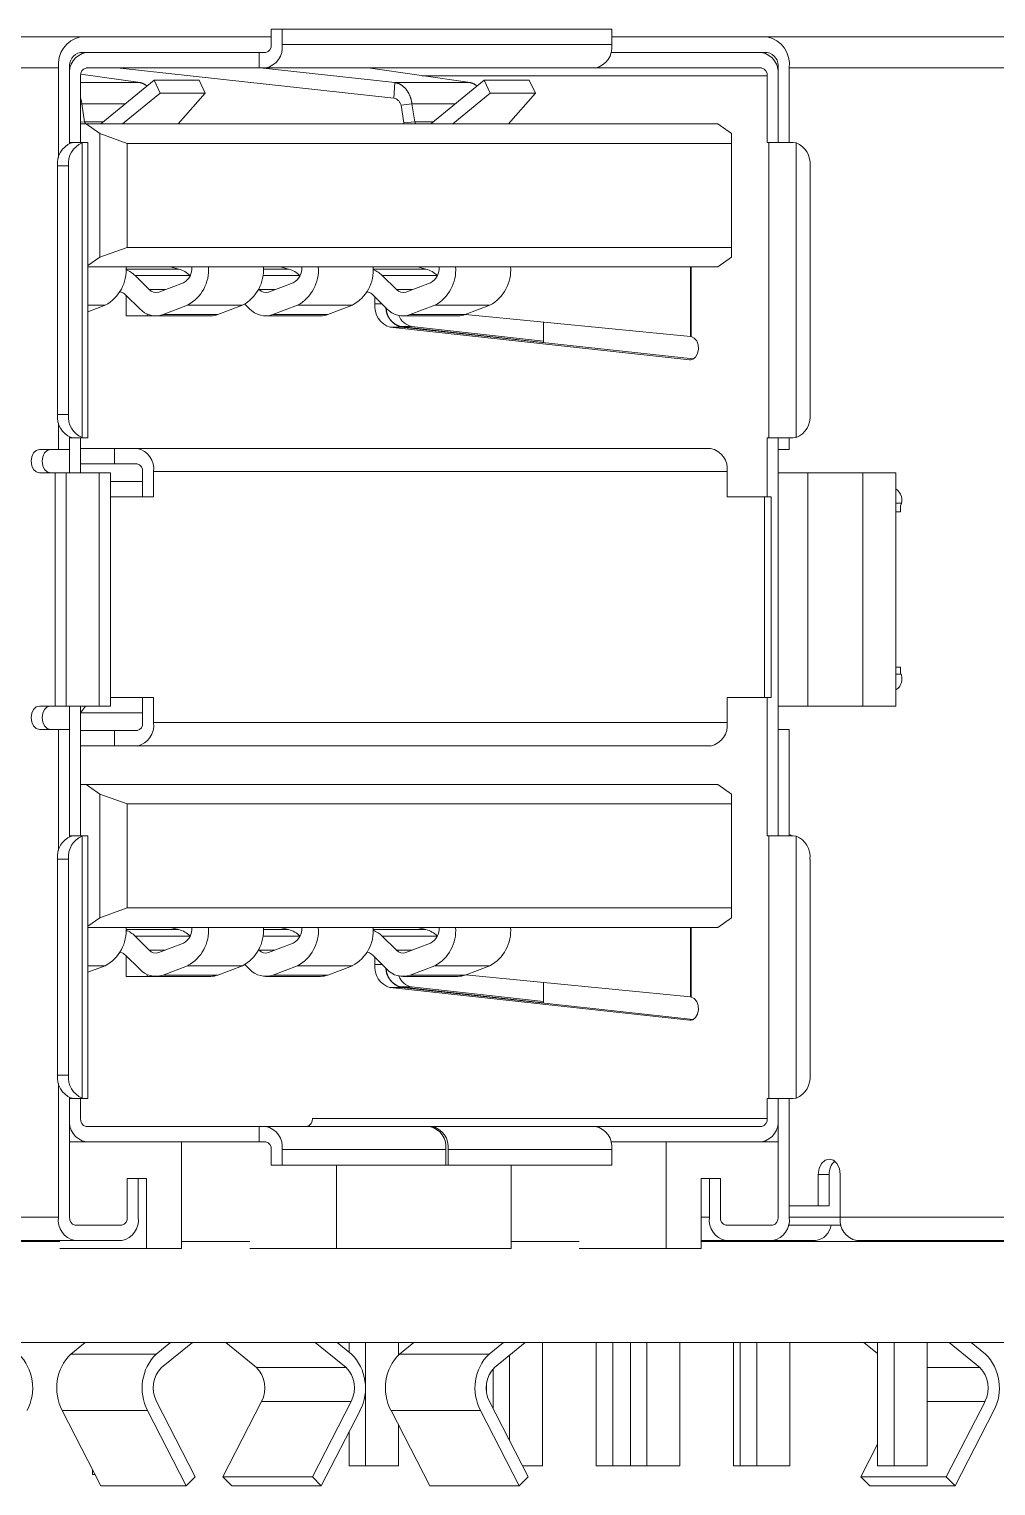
# Model space of a CAD drawing. Header units: millimetres. Extents: x -331 to 5585, y -2655 to 1513.
# Drawn here: x 2742.81 to 2755.26, y 1099.88 to 1118.63 of the extents above; entities that cross this region are included whole.
import ezdxf

# ---------------------------------------------------------------- set-up
doc = ezdxf.new("R2010")
doc.units = ezdxf.units.MM

msp = doc.modelspace()

# ---------------------------------------------------------------- linework, layer by layer
at = {"color": 7, "linetype": 'Continuous', "lineweight": 15}
for p, q in [((2745.927, 1118.63), (2745.927, 1118.43)), ((2745.927, 1118.63), (2746.068, 1118.63)), ((2746.068, 1118.63), (2750.311, 1118.63)), ((2746.068, 1118.63), (2746.068, 1118.43)), ((2750.311, 1118.43), (2750.311, 1118.63)), ((2732.244, 1118.53), (2743.473, 1118.53)), ((2745.927, 1118.53), (2743.473, 1118.53)), ((2750.311, 1118.43), (2746.068, 1118.43)), ((2752.312, 1118.53), (2750.311, 1118.53)), ((2752.312, 1118.53), (2755.918, 1118.53)), ((2743.473, 1118.33), (2745.771, 1118.33)), ((2745.771, 1118.33), (2743.544, 1118.33)), ((2745.771, 1118.13), (2745.771, 1118.33)), ((2745.856, 1118.33), (2745.771, 1118.33)), ((2750.299, 1118.33), (2752.312, 1118.33)), ((2752.241, 1118.33), (2750.299, 1118.33)), ((2743.19, 1118.13), (2731.962, 1118.13)), ((2743.19, 1118.13), (2743.19, 1116.978)), ((2743.332, 1117.159), (2743.332, 1118.13)), ((2743.475, 1118.051), (2744.24, 1117.941)), ((2743.544, 1118.13), (2745.771, 1118.13)), ((2743.943, 1118.13), (2743.935, 1118.13)), ((2747.507, 1117.742), (2743.943, 1118.13)), ((2743.943, 1118.13), (2743.943, 1118.13)), ((2745.771, 1118.13), (2745.856, 1118.13)), ((2747.519, 1117.941), (2745.784, 1118.13)), ((2750.099, 1118.13), (2745.856, 1118.13)), ((2747.174, 1118.13), (2748.489, 1117.941)), ((2750.099, 1118.13), (2752.241, 1118.13)), ((2752.454, 1118.13), (2752.454, 1117.17)), ((2752.595, 1118.13), (2752.595, 1117.17)), ((2743.332, 1118.03), (2743.332, 1117.17)), ((2743.473, 1118.03), (2743.473, 1117.17)), ((2744.419, 1117.972), (2743.733, 1117.41)), ((2744.419, 1117.972), (2744.498, 1117.806)), ((2744.999, 1117.972), (2744.419, 1117.972)), ((2745.078, 1117.806), (2744.999, 1117.972)), ((2747.519, 1117.941), (2747.507, 1117.742)), ((2748.489, 1117.941), (2747.519, 1117.941)), ((2748.669, 1117.972), (2747.983, 1117.41)), ((2748.669, 1117.972), (2748.748, 1117.806)), ((2749.249, 1117.972), (2748.669, 1117.972)), ((2749.328, 1117.806), (2749.249, 1117.972)), ((2752.312, 1117.17), (2752.312, 1118.03)), ((2752.454, 1117.17), (2752.454, 1118.03)), ((2743.49, 1117.668), (2743.473, 1117.666)), ((2743.526, 1117.439), (2743.49, 1117.668)), ((2744.498, 1117.806), (2744.015, 1117.41)), ((2745.078, 1117.806), (2744.498, 1117.806)), ((2744.732, 1117.41), (2745.078, 1117.806)), ((2747.74, 1117.668), (2747.599, 1117.65)), ((2747.776, 1117.439), (2747.74, 1117.668)), ((2748.748, 1117.806), (2748.264, 1117.41)), ((2749.328, 1117.806), (2748.748, 1117.806)), ((2748.981, 1117.41), (2749.328, 1117.806)), ((2747.635, 1117.422), (2747.599, 1117.65)), ((2743.526, 1117.439), (2743.473, 1117.433)), ((2743.473, 1117.41), (2743.544, 1117.41)), ((2743.544, 1117.41), (2743.721, 1117.285)), ((2751.676, 1117.41), (2743.544, 1117.41)), ((2747.776, 1117.439), (2747.635, 1117.422)), ((2747.635, 1117.422), (2747.638, 1117.41)), ((2751.852, 1117.285), (2751.676, 1117.41)), ((2743.332, 1117.17), (2743.353, 1117.17)), ((2743.353, 1117.17), (2743.526, 1117.17)), ((2743.494, 1117.166), (2743.526, 1117.17)), ((2743.494, 1117.166), (2743.494, 1113.374)), ((2743.568, 1117.17), (2743.526, 1117.17)), ((2743.568, 1113.37), (2743.568, 1117.17)), ((2744.074, 1117.16), (2743.721, 1117.285)), ((2743.721, 1117.285), (2743.721, 1115.695)), ((2744.074, 1117.16), (2751.852, 1117.16)), ((2744.074, 1117.16), (2744.074, 1115.82)), ((2751.852, 1117.16), (2751.852, 1117.285)), ((2751.852, 1117.16), (2751.852, 1115.82)), ((2752.312, 1117.17), (2752.333, 1117.17)), ((2752.333, 1113.37), (2752.333, 1117.17)), ((2752.648, 1117.17), (2752.333, 1117.17)), ((2752.648, 1117.17), (2752.687, 1117.166)), ((2752.687, 1113.374), (2752.687, 1117.166)), ((2743.318, 1116.87), (2743.176, 1116.87)), ((2743.176, 1116.87), (2743.176, 1113.67)), ((2743.318, 1116.87), (2743.318, 1113.67)), ((2752.864, 1113.67), (2752.864, 1116.87)), ((2744.074, 1115.82), (2743.721, 1115.695)), ((2751.852, 1115.82), (2744.074, 1115.82)), ((2751.852, 1115.82), (2751.852, 1115.695)), ((2743.721, 1115.695), (2743.568, 1115.587)), ((2751.676, 1115.57), (2751.852, 1115.695)), ((2743.568, 1115.57), (2751.676, 1115.57)), ((2744.175, 1115.458), (2744.357, 1115.278)), ((2744.175, 1115.458), (2744.882, 1115.458)), ((2744.738, 1115.542), (2744.627, 1115.57)), ((2744.884, 1115.456), (2744.882, 1115.458)), ((2746.152, 1115.542), (2746.041, 1115.57)), ((2746.301, 1115.465), (2746.285, 1115.469)), ((2746.298, 1115.456), (2746.297, 1115.458)), ((2747.357, 1115.458), (2747.539, 1115.278)), ((2747.357, 1115.458), (2748.064, 1115.458)), ((2747.92, 1115.542), (2747.809, 1115.57)), ((2748.066, 1115.456), (2748.064, 1115.458)), ((2743.994, 1115.247), (2743.979, 1115.251)), ((2744.48, 1115.247), (2744.797, 1115.367)), ((2745.765, 1115.284), (2745.771, 1115.278)), ((2745.895, 1115.247), (2746.211, 1115.367)), ((2747.176, 1115.247), (2747.161, 1115.251)), ((2747.662, 1115.247), (2747.979, 1115.367)), ((2743.791, 1115.077), (2743.568, 1114.993)), ((2744.235, 1115.032), (2744.054, 1115.212)), ((2744.06, 1115.205), (2744.06, 1114.94)), ((2744.852, 1115.077), (2744.535, 1114.957)), ((2744.852, 1115.077), (2745.559, 1115.077)), ((2745.242, 1114.957), (2745.559, 1115.077)), ((2745.649, 1115.032), (2745.59, 1115.091)), ((2746.266, 1115.077), (2745.95, 1114.957)), ((2746.266, 1115.077), (2746.973, 1115.077)), ((2746.657, 1114.957), (2746.973, 1115.077)), ((2747.417, 1115.032), (2747.236, 1115.212)), ((2747.263, 1115.094), (2747.263, 1115.184)), ((2748.034, 1115.077), (2747.717, 1114.957)), ((2748.034, 1115.077), (2748.741, 1115.077)), ((2748.424, 1114.957), (2748.741, 1115.077)), ((2744.06, 1114.94), (2744.965, 1114.94)), ((2744.329, 1114.94), (2744.329, 1114.966)), ((2744.442, 1114.94), (2745.149, 1114.94)), ((2745.242, 1114.957), (2744.535, 1114.957)), ((2745.856, 1114.94), (2746.563, 1114.94)), ((2746.657, 1114.957), (2745.95, 1114.957)), ((2747.624, 1114.94), (2748.331, 1114.94)), ((2748.424, 1114.957), (2747.717, 1114.957)), ((2748.428, 1114.958), (2751.325, 1114.675)), ((2749.434, 1114.86), (2749.434, 1114.599)), ((2751.314, 1114.375), (2747.459, 1114.795)), ((2747.601, 1114.795), (2747.459, 1114.795)), ((2749.434, 1114.599), (2747.593, 1114.804)), ((2747.593, 1114.804), (2747.735, 1114.804)), ((2751.361, 1114.385), (2747.601, 1114.795)), ((2747.735, 1114.804), (2749.434, 1114.615)), ((2751.332, 1114.674), (2751.325, 1114.675)), ((2743.176, 1113.67), (2743.318, 1113.67)), ((2743.19, 1113.562), (2743.19, 1113.219)), ((2743.332, 1113.219), (2743.332, 1113.381)), ((2743.332, 1113.37), (2743.332, 1112.92)), ((2743.353, 1113.37), (2743.332, 1113.37)), ((2743.526, 1113.37), (2743.353, 1113.37)), ((2743.473, 1113.37), (2743.473, 1112.92)), ((2743.494, 1113.374), (2743.526, 1113.37)), ((2743.568, 1113.37), (2743.526, 1113.37)), ((2752.312, 1112.61), (2752.312, 1113.37)), ((2752.312, 1113.37), (2752.333, 1113.37)), ((2752.648, 1113.37), (2752.333, 1113.37)), ((2752.454, 1113.37), (2752.454, 1113.219)), ((2752.454, 1108.25), (2752.454, 1113.37)), ((2752.595, 1113.37), (2752.595, 1113.219)), ((2752.648, 1113.37), (2752.687, 1113.374)), ((2743.19, 1113.219), (2742.943, 1113.219)), ((2743.19, 1113.219), (2743.332, 1113.219)), ((2743.911, 1113.235), (2743.473, 1113.235)), ((2743.911, 1113.235), (2743.911, 1113.035)), ((2744.202, 1113.235), (2743.911, 1113.235)), ((2751.584, 1113.235), (2744.202, 1113.235)), ((2752.595, 1113.219), (2752.454, 1113.219)), ((2743.911, 1113.035), (2743.473, 1113.035)), ((2744.202, 1113.035), (2743.911, 1113.035)), ((2743.148, 1112.92), (2742.943, 1112.92)), ((2743.289, 1112.92), (2743.148, 1112.92)), ((2743.148, 1112.92), (2743.148, 1109.919)), ((2743.289, 1112.92), (2743.289, 1109.919)), ((2743.714, 1112.92), (2743.289, 1112.92)), ((2743.714, 1112.92), (2743.714, 1109.919)), ((2743.714, 1112.92), (2743.86, 1112.92)), ((2743.86, 1109.919), (2743.86, 1112.92)), ((2744.272, 1112.81), (2743.86, 1112.81)), ((2744.272, 1112.61), (2744.272, 1112.935)), ((2744.414, 1112.61), (2744.414, 1112.935)), ((2744.414, 1112.935), (2751.796, 1112.935)), ((2751.796, 1112.935), (2751.796, 1112.61)), ((2752.454, 1112.92), (2752.835, 1112.92)), ((2752.835, 1112.92), (2752.835, 1109.919)), ((2753.542, 1112.92), (2752.835, 1112.92)), ((2753.542, 1109.919), (2753.542, 1112.92)), ((2753.967, 1112.92), (2753.542, 1112.92)), ((2753.967, 1112.92), (2753.967, 1109.919)), ((2744.414, 1112.61), (2743.86, 1112.61)), ((2751.796, 1112.61), (2752.277, 1112.61)), ((2752.277, 1112.61), (2752.277, 1110.03)), ((2752.277, 1112.61), (2752.365, 1112.61)), ((2752.365, 1110.03), (2752.365, 1112.61)), ((2754.041, 1112.529), (2753.967, 1112.529)), ((2753.967, 1112.419), (2754.03, 1112.419)), ((2754.03, 1112.494), (2754.03, 1112.419)), ((2754.03, 1110.419), (2753.967, 1110.419)), ((2754.03, 1110.419), (2754.03, 1110.344)), ((2753.967, 1110.329), (2754.036, 1110.329)), ((2743.86, 1110.03), (2744.414, 1110.03)), ((2744.272, 1109.705), (2744.272, 1110.03)), ((2744.414, 1109.705), (2744.414, 1110.03)), ((2752.277, 1110.03), (2751.796, 1110.03)), ((2751.796, 1110.03), (2751.796, 1109.705)), ((2752.365, 1110.03), (2752.277, 1110.03)), ((2752.312, 1108.25), (2752.312, 1110.03)), ((2742.943, 1109.919), (2743.148, 1109.919)), ((2743.148, 1109.919), (2743.289, 1109.919)), ((2743.714, 1109.919), (2743.289, 1109.919)), ((2743.332, 1109.919), (2743.332, 1108.25)), ((2743.537, 1109.919), (2743.473, 1109.83)), ((2743.473, 1109.919), (2743.473, 1108.25)), ((2743.473, 1109.83), (2744.272, 1109.83)), ((2743.714, 1109.919), (2743.86, 1109.919)), ((2752.835, 1109.919), (2752.454, 1109.919)), ((2752.835, 1109.919), (2753.542, 1109.919)), ((2753.542, 1109.919), (2753.967, 1109.919)), ((2743.19, 1109.619), (2742.943, 1109.619)), ((2743.19, 1108.058), (2743.19, 1109.619)), ((2743.19, 1109.619), (2743.332, 1109.619)), ((2743.332, 1108.239), (2743.332, 1109.619)), ((2751.796, 1109.705), (2744.414, 1109.705)), ((2752.454, 1109.619), (2752.454, 1108.25)), ((2752.595, 1109.619), (2752.454, 1109.619)), ((2752.595, 1109.619), (2752.595, 1108.25)), ((2743.473, 1109.605), (2743.911, 1109.605)), ((2743.911, 1109.605), (2743.911, 1109.405)), ((2743.911, 1109.605), (2744.202, 1109.605)), ((2743.473, 1109.405), (2743.911, 1109.405)), ((2743.911, 1109.405), (2744.202, 1109.405)), ((2744.202, 1109.405), (2751.584, 1109.405)), ((2743.473, 1108.91), (2743.544, 1108.91)), ((2743.544, 1108.91), (2743.721, 1108.785)), ((2751.676, 1108.91), (2743.544, 1108.91)), ((2751.852, 1108.785), (2751.676, 1108.91)), ((2744.074, 1108.66), (2743.721, 1108.785)), ((2743.721, 1108.785), (2743.721, 1107.195)), ((2751.852, 1108.66), (2751.852, 1108.785)), ((2744.074, 1108.66), (2751.852, 1108.66)), ((2744.074, 1108.66), (2744.074, 1107.32)), ((2751.852, 1108.66), (2751.852, 1107.32)), ((2743.332, 1108.25), (2743.353, 1108.25)), ((2743.353, 1108.25), (2743.526, 1108.25)), ((2743.526, 1108.25), (2743.494, 1108.246)), ((2743.494, 1108.246), (2743.494, 1104.874)), ((2743.526, 1108.25), (2743.568, 1108.25)), ((2743.568, 1104.87), (2743.568, 1108.25)), ((2752.333, 1108.25), (2752.312, 1108.25)), ((2752.333, 1104.87), (2752.333, 1108.25)), ((2752.333, 1108.25), (2752.648, 1108.25)), ((2752.595, 1108.257), (2752.616, 1108.26)), ((2752.616, 1108.26), (2752.616, 1108.25)), ((2752.687, 1108.246), (2752.648, 1108.25)), ((2752.687, 1104.874), (2752.687, 1108.246)), ((2743.176, 1107.95), (2743.318, 1107.95)), ((2743.176, 1107.95), (2743.176, 1105.17)), ((2743.318, 1107.95), (2743.318, 1105.17)), ((2752.864, 1105.17), (2752.864, 1107.95)), ((2743.721, 1107.195), (2743.568, 1107.087)), ((2744.074, 1107.32), (2743.721, 1107.195)), ((2751.852, 1107.32), (2744.074, 1107.32)), ((2751.676, 1107.07), (2751.852, 1107.195)), ((2751.852, 1107.32), (2751.852, 1107.195)), ((2743.568, 1107.07), (2751.676, 1107.07)), ((2744.738, 1107.042), (2744.627, 1107.07)), ((2746.152, 1107.042), (2746.041, 1107.07)), ((2747.92, 1107.042), (2747.809, 1107.07)), ((2744.175, 1106.958), (2744.357, 1106.778)), ((2744.175, 1106.958), (2744.882, 1106.958)), ((2744.48, 1106.747), (2744.797, 1106.867)), ((2744.884, 1106.956), (2744.882, 1106.958)), ((2745.895, 1106.747), (2746.211, 1106.867)), ((2746.301, 1106.965), (2746.285, 1106.969)), ((2746.298, 1106.956), (2746.297, 1106.958)), ((2747.357, 1106.958), (2747.539, 1106.778)), ((2747.357, 1106.958), (2748.064, 1106.958)), ((2747.662, 1106.747), (2747.979, 1106.867)), ((2748.066, 1106.956), (2748.064, 1106.958)), ((2743.994, 1106.747), (2743.979, 1106.75)), ((2744.235, 1106.532), (2744.054, 1106.712)), ((2744.06, 1106.705), (2744.06, 1106.44)), ((2745.765, 1106.784), (2745.771, 1106.778)), ((2747.176, 1106.747), (2747.161, 1106.75)), ((2747.417, 1106.532), (2747.236, 1106.712)), ((2747.263, 1106.594), (2747.263, 1106.684)), ((2743.568, 1106.493), (2743.791, 1106.577)), ((2744.06, 1106.44), (2744.965, 1106.44)), ((2744.329, 1106.44), (2744.329, 1106.466)), ((2744.442, 1106.44), (2745.149, 1106.44)), ((2744.852, 1106.577), (2744.535, 1106.457)), ((2745.242, 1106.457), (2744.535, 1106.457)), ((2744.852, 1106.577), (2745.559, 1106.577)), ((2745.242, 1106.457), (2745.559, 1106.577)), ((2745.649, 1106.532), (2745.59, 1106.591)), ((2745.856, 1106.44), (2746.563, 1106.44)), ((2746.266, 1106.577), (2745.95, 1106.457)), ((2746.657, 1106.457), (2745.95, 1106.457)), ((2746.266, 1106.577), (2746.973, 1106.577)), ((2746.657, 1106.457), (2746.973, 1106.577)), ((2747.624, 1106.44), (2748.331, 1106.44)), ((2748.034, 1106.577), (2747.717, 1106.457)), ((2748.424, 1106.457), (2747.717, 1106.457)), ((2748.034, 1106.577), (2748.741, 1106.577)), ((2748.424, 1106.457), (2748.741, 1106.577)), ((2748.428, 1106.458), (2751.325, 1106.175)), ((2751.314, 1105.875), (2747.459, 1106.295)), ((2747.601, 1106.295), (2747.459, 1106.295)), ((2749.434, 1106.099), (2747.593, 1106.304)), ((2747.593, 1106.304), (2747.735, 1106.304)), ((2751.361, 1105.885), (2747.601, 1106.295)), ((2747.735, 1106.304), (2749.434, 1106.115)), ((2749.434, 1106.36), (2749.434, 1106.099)), ((2751.332, 1106.174), (2751.325, 1106.175)), ((2743.176, 1105.17), (2743.318, 1105.17)), ((2743.19, 1103.34), (2743.19, 1105.062)), ((2743.332, 1103.34), (2743.332, 1104.881)), ((2743.332, 1104.87), (2743.332, 1104.61)), ((2743.353, 1104.87), (2743.332, 1104.87)), ((2743.526, 1104.87), (2743.353, 1104.87)), ((2743.473, 1104.61), (2743.473, 1104.87)), ((2743.494, 1104.874), (2743.526, 1104.87)), ((2743.568, 1104.87), (2743.526, 1104.87)), ((2752.312, 1104.87), (2752.312, 1104.61)), ((2752.312, 1104.87), (2752.333, 1104.87)), ((2752.648, 1104.87), (2752.333, 1104.87)), ((2752.454, 1104.87), (2752.454, 1103.34)), ((2752.454, 1104.61), (2752.454, 1104.87)), ((2752.595, 1104.87), (2752.595, 1103.34)), ((2752.648, 1104.87), (2752.687, 1104.874)), ((2746.457, 1104.61), (2752.312, 1104.61)), ((2743.544, 1104.51), (2745.771, 1104.51)), ((2745.771, 1104.51), (2745.771, 1104.31)), ((2745.771, 1104.51), (2745.856, 1104.51)), ((2745.856, 1104.51), (2747.963, 1104.51)), ((2747.963, 1104.51), (2747.992, 1104.51)), ((2747.992, 1104.51), (2750.099, 1104.51)), ((2750.099, 1104.51), (2752.241, 1104.51)), ((2743.332, 1104.31), (2743.332, 1103.34)), ((2743.332, 1104.31), (2744.774, 1104.31)), ((2743.544, 1104.31), (2745.771, 1104.31)), ((2744.774, 1102.94), (2744.774, 1104.31)), ((2745.771, 1104.31), (2745.856, 1104.31)), ((2745.927, 1104.21), (2745.927, 1104.01)), ((2746.068, 1104.21), (2746.068, 1104.01)), ((2746.068, 1104.21), (2748.176, 1104.21)), ((2748.176, 1104.01), (2748.176, 1104.21)), ((2748.204, 1104.21), (2748.204, 1104.01)), ((2748.204, 1104.21), (2750.311, 1104.21)), ((2750.299, 1104.31), (2752.241, 1104.31)), ((2750.311, 1104.01), (2750.311, 1104.21)), ((2751.011, 1104.31), (2751.011, 1102.94)), ((2751.011, 1104.31), (2752.454, 1104.31)), ((2752.454, 1103.34), (2752.454, 1104.31)), ((2746.068, 1104.01), (2745.927, 1104.01)), ((2746.068, 1104.01), (2748.176, 1104.01)), ((2746.768, 1104.01), (2746.768, 1102.94)), ((2748.204, 1104.01), (2748.176, 1104.01)), ((2748.204, 1104.01), (2750.311, 1104.01)), ((2749.017, 1102.94), (2749.017, 1104.01)), ((2744.074, 1103.84), (2744.322, 1103.84)), ((2744.074, 1103.84), (2744.074, 1103.34)), ((2744.074, 1103.84), (2744.216, 1103.84)), ((2744.216, 1103.84), (2744.216, 1103.34)), ((2744.322, 1102.94), (2744.322, 1103.84)), ((2751.464, 1103.84), (2751.711, 1103.84)), ((2751.464, 1103.84), (2751.464, 1102.94)), ((2751.57, 1103.34), (2751.57, 1103.84)), ((2751.57, 1103.84), (2751.711, 1103.84)), ((2751.711, 1103.34), (2751.711, 1103.84)), ((2752.97, 1103.489), (2752.97, 1103.89)), ((2753.111, 1103.89), (2752.97, 1103.89)), ((2753.111, 1103.489), (2753.111, 1103.89)), ((2753.253, 1103.89), (2753.253, 1103.34)), ((2752.595, 1103.489), (2752.97, 1103.489)), ((2752.97, 1103.489), (2753.111, 1103.489)), ((2740.807, 1103.34), (2743.19, 1103.34)), ((2743.403, 1103.24), (2744.004, 1103.24)), ((2751.782, 1103.24), (2752.383, 1103.24)), ((2752.583, 1103.24), (2753.265, 1103.24)), ((2753.253, 1103.34), (2755.635, 1103.34)), ((2743.205, 1103.03), (2727.86, 1103.03)), ((2741.02, 1103.04), (2743.403, 1103.04)), ((2744.322, 1102.94), (2743.205, 1102.94)), ((2744.004, 1103.04), (2743.403, 1103.04)), ((2744.322, 1102.94), (2744.774, 1102.94)), ((2745.651, 1103.03), (2744.774, 1103.03)), ((2746.768, 1102.94), (2745.651, 1102.94)), ((2749.017, 1102.94), (2746.768, 1102.94)), ((2749.894, 1103.03), (2749.017, 1103.03)), ((2751.011, 1102.94), (2749.894, 1102.94)), ((2751.011, 1102.94), (2751.464, 1102.94)), ((2751.782, 1103.04), (2751.464, 1103.04)), ((2755.65, 1103.03), (2751.464, 1103.03)), ((2751.782, 1103.04), (2752.383, 1103.04)), ((2752.934, 1103.04), (2752.383, 1103.04)), ((2753.465, 1103.04), (2755.848, 1103.04)), ((2727.86, 1101.73), (2763.923, 1101.73)), ((2743.347, 1101.58), (2743.531, 1101.73)), ((2743.347, 1101.58), (2744.447, 1101.58)), ((2744.63, 1101.73), (2744.447, 1101.58)), ((2744.517, 1101.407), (2744.913, 1101.73)), ((2745.738, 1101.407), (2745.342, 1101.73)), ((2746.495, 1101.73), (2746.891, 1101.407)), ((2746.962, 1101.58), (2746.778, 1101.73)), ((2746.931, 1101.73), (2746.931, 1101.605)), ((2747.143, 1101.73), (2747.143, 1100.14)), ((2747.567, 1101.57), (2747.567, 1101.73)), ((2747.579, 1101.58), (2747.763, 1101.73)), ((2748.732, 1101.58), (2747.579, 1101.58)), ((2748.916, 1101.73), (2748.732, 1101.58)), ((2748.802, 1101.407), (2749.198, 1101.73)), ((2748.996, 1101.564), (2748.996, 1100.467)), ((2749.42, 1100.14), (2749.42, 1101.73)), ((2750.113, 1101.73), (2750.113, 1100.14)), ((2750.325, 1101.73), (2750.325, 1100.14)), ((2750.551, 1100.14), (2750.551, 1101.73)), ((2750.764, 1101.73), (2750.764, 1100.14)), ((2751.188, 1101.73), (2751.188, 1100.14)), ((2751.881, 1101.73), (2751.881, 1100.14)), ((2751.966, 1100.14), (2751.966, 1101.73)), ((2752.178, 1101.73), (2752.178, 1100.14)), ((2752.602, 1101.73), (2752.602, 1100.14)), ((2753.733, 1101.585), (2753.556, 1101.73)), ((2753.733, 1100.14), (2753.733, 1101.73)), ((2753.946, 1101.73), (2753.946, 1100.14)), ((2754.37, 1101.73), (2754.37, 1100.14)), ((2754.655, 1101.73), (2755.051, 1101.407)), ((2755.122, 1101.58), (2754.938, 1101.73)), ((2745.738, 1101.407), (2746.891, 1101.407)), ((2748.784, 1101.389), (2748.784, 1100.879)), ((2748.699, 1101.192), (2748.699, 1101.102)), ((2744.337, 1100.853), (2743.238, 1100.853)), ((2743.736, 1099.883), (2743.238, 1100.853)), ((2744.337, 1100.853), (2744.835, 1099.883)), ((2744.95, 1100.001), (2744.452, 1100.97)), ((2745.306, 1100.001), (2745.804, 1100.97)), ((2745.804, 1100.97), (2746.957, 1100.97)), ((2746.957, 1100.97), (2746.458, 1100.001)), ((2746.573, 1099.883), (2747.071, 1100.853)), ((2748.622, 1100.853), (2747.47, 1100.853)), ((2747.968, 1099.883), (2747.47, 1100.853)), ((2748.622, 1100.853), (2749.121, 1099.883)), ((2749.235, 1100.001), (2748.737, 1100.97)), ((2755.117, 1100.97), (2754.618, 1100.001)), ((2754.733, 1099.883), (2755.231, 1100.853)), ((2747.567, 1100.14), (2747.567, 1100.663)), ((2746.931, 1100.581), (2746.931, 1100.14)), ((2753.519, 1100.001), (2753.733, 1100.418)), ((2743.629, 1100.092), (2743.629, 1100.03)), ((2746.931, 1100.14), (2747.143, 1100.14)), ((2747.143, 1100.14), (2747.567, 1100.14)), ((2749.164, 1100.14), (2749.42, 1100.14)), ((2750.113, 1100.14), (2750.325, 1100.14)), ((2750.325, 1100.14), (2750.551, 1100.14)), ((2750.764, 1100.14), (2750.551, 1100.14)), ((2751.188, 1100.14), (2750.764, 1100.14)), ((2751.881, 1100.14), (2751.966, 1100.14)), ((2752.178, 1100.14), (2751.966, 1100.14)), ((2752.602, 1100.14), (2752.178, 1100.14)), ((2753.946, 1100.14), (2753.733, 1100.14)), ((2754.37, 1100.14), (2753.946, 1100.14)), ((2743.661, 1100.03), (2743.629, 1100.03)), ((2743.736, 1099.883), (2744.835, 1099.883)), ((2744.95, 1100.001), (2744.835, 1099.883)), ((2745.306, 1100.001), (2745.42, 1099.883)), ((2746.458, 1100.001), (2745.306, 1100.001)), ((2746.573, 1099.883), (2745.42, 1099.883)), ((2746.573, 1099.883), (2746.458, 1100.001)), ((2747.968, 1099.883), (2749.121, 1099.883)), ((2749.235, 1100.001), (2749.121, 1099.883)), ((2753.519, 1100.001), (2753.633, 1099.883)), ((2754.618, 1100.001), (2753.519, 1100.001)), ((2754.733, 1099.883), (2753.633, 1099.883)), ((2754.733, 1099.883), (2754.618, 1100.001))]:
    msp.add_line(p, q, dxfattribs=at)
at = {"color": 8, "linetype": 'Continuous', "lineweight": 15}
for p, q in [((2752.441, 1118.13), (2752.454, 1118.13)), ((2755.635, 1118.13), (2752.595, 1118.13)), ((2744.24, 1117.941), (2743.473, 1117.941)), ((2752.312, 1118.03), (2747.871, 1118.03)), ((2743.49, 1117.668), (2744.048, 1117.668)), ((2747.74, 1117.668), (2748.298, 1117.668)), ((2743.769, 1117.439), (2743.526, 1117.439)), ((2748.019, 1117.439), (2747.776, 1117.439)), ((2743.353, 1117.17), (2743.353, 1117.166)), ((2744.738, 1115.542), (2744.058, 1115.542)), ((2745.818, 1115.458), (2746.297, 1115.458)), ((2746.152, 1115.542), (2745.826, 1115.542)), ((2747.92, 1115.542), (2747.24, 1115.542)), ((2751.325, 1114.675), (2751.325, 1115.57)), ((2751.335, 1115.57), (2751.335, 1114.673)), ((2744.357, 1115.278), (2744.562, 1115.278)), ((2745.771, 1115.278), (2745.976, 1115.278)), ((2747.744, 1115.278), (2747.539, 1115.278)), ((2743.568, 1115.077), (2743.791, 1115.077)), ((2747.355, 1115.094), (2747.263, 1115.094)), ((2751.33, 1114.375), (2751.314, 1114.375)), ((2743.353, 1113.374), (2743.353, 1113.37)), ((2743.353, 1108.25), (2743.353, 1108.246)), ((2744.738, 1107.042), (2744.058, 1107.042)), ((2746.152, 1107.042), (2745.826, 1107.042)), ((2747.92, 1107.042), (2747.24, 1107.042)), ((2751.325, 1106.175), (2751.325, 1107.07)), ((2751.335, 1107.07), (2751.335, 1106.173)), ((2745.818, 1106.958), (2746.297, 1106.958)), ((2744.562, 1106.778), (2744.357, 1106.778)), ((2745.976, 1106.778), (2745.771, 1106.778)), ((2747.744, 1106.778), (2747.539, 1106.778)), ((2743.568, 1106.577), (2743.791, 1106.577)), ((2747.355, 1106.594), (2747.263, 1106.594)), ((2751.33, 1105.875), (2751.314, 1105.875)), ((2743.353, 1104.874), (2743.353, 1104.87)), ((2751.57, 1103.34), (2751.464, 1103.34)), ((2752.595, 1103.34), (2753.253, 1103.34)), ((2754.37, 1101.407), (2755.051, 1101.407)), ((2754.37, 1100.97), (2755.117, 1100.97))]:
    msp.add_line(p, q, dxfattribs=at)
at = {"color": 7, "linetype": 'Continuous', "lineweight": 15, "flags": 128}
for points in [[(2751.335, 1114.673), (2751.373, 1114.655), (2751.405, 1114.618), (2751.424, 1114.567), (2751.428, 1114.51), (2751.416, 1114.454), (2751.39, 1114.409), (2751.355, 1114.381), (2751.314, 1114.375)], [(2742.943, 1112.92), (2742.902, 1112.931), (2742.868, 1112.963), (2742.845, 1113.012), (2742.837, 1113.069), (2742.845, 1113.127), (2742.868, 1113.176), (2742.902, 1113.208), (2742.943, 1113.219)], [(2743.084, 1112.92), (2743.044, 1112.931), (2743.009, 1112.963), (2742.986, 1113.012), (2742.978, 1113.069), (2742.986, 1113.127), (2743.009, 1113.176), (2743.044, 1113.208), (2743.084, 1113.219)], [(2742.943, 1109.619), (2742.902, 1109.631), (2742.868, 1109.663), (2742.845, 1109.712), (2742.837, 1109.77), (2742.845, 1109.827), (2742.868, 1109.876), (2742.902, 1109.908), (2742.943, 1109.919)], [(2743.084, 1109.619), (2743.044, 1109.631), (2743.009, 1109.663), (2742.986, 1109.712), (2742.978, 1109.77), (2742.986, 1109.827), (2743.009, 1109.876), (2743.044, 1109.908), (2743.084, 1109.919)], [(2751.335, 1106.173), (2751.373, 1106.155), (2751.405, 1106.118), (2751.424, 1106.067), (2751.428, 1106.01), (2751.416, 1105.954), (2751.39, 1105.909), (2751.355, 1105.881), (2751.314, 1105.875)], [(2752.97, 1103.89), (2752.98, 1103.966), (2753.011, 1104.031), (2753.057, 1104.074), (2753.111, 1104.089), (2753.165, 1104.074), (2753.211, 1104.031), (2753.242, 1103.966), (2753.253, 1103.89)]]:
    msp.add_lwpolyline(points, dxfattribs=at)
at = {"color": 7, "linetype": 'Continuous', "lineweight": 15}
for centre, radius, start, end in [((2743.544, 1118.18), 0.357, 101.4, 188.0677), ((2745.839, 1118.417), 0.0892, 281.3943, 8.1008), ((2745.803, 1118.392), 0.268, 281.4386, 8.0413), ((2750.046, 1118.392), 0.268, 281.4386, 8.0413), ((2752.242, 1118.18), 0.357, 351.9368, 78.6013), ((2743.597, 1118.067), 0.268, 101.4386, 188.0413), ((2743.509, 1118.155), 0.179, 101.4519, 188.0318), ((2752.188, 1118.067), 0.268, 351.9587, 78.5614), ((2752.277, 1118.155), 0.179, 351.9823, 78.5454), ((2743.562, 1118.042), 0.0893, 101.4546, 188.0177), ((2752.224, 1118.042), 0.0893, 351.9541, 78.5508), ((2743.463, 1116.899), 0.289, 112.4833, 185.7999), ((2743.605, 1116.899), 0.289, 112.4833, 185.7999), ((2752.577, 1116.899), 0.289, 354.1867, 67.5301), ((2743.549, 1115.528), 0.512, 298.2993, 4.7327), ((2743.942, 1115.226), 0.329, 44.7098, 69.3161), ((2744.657, 1115.238), 0.315, 44.2769, 75.0469), ((2744.698, 1115.552), 0.21, 298.2567, 4.7598), ((2744.61, 1115.528), 0.511, 298.2918, 4.7348), ((2745.317, 1115.528), 0.512, 298.3004, 4.7263), ((2746.071, 1115.238), 0.315, 44.2769, 75.0469), ((2746.112, 1115.552), 0.21, 298.2489, 4.7676), ((2746.024, 1115.528), 0.512, 298.2993, 4.7327), ((2746.731, 1115.528), 0.511, 298.295, 4.7316), ((2747.124, 1115.227), 0.329, 44.6976, 69.315), ((2747.839, 1115.238), 0.315, 44.2908, 75.0433), ((2747.879, 1115.553), 0.211, 298.277, 4.7396), ((2747.791, 1115.528), 0.512, 298.3004, 4.7263), ((2748.499, 1115.528), 0.512, 298.2993, 4.7327), ((2743.961, 1115.122), 0.129, 44.1646, 75.0904), ((2744.442, 1115.355), 0.115, 222.2897, 289.6573), ((2745.856, 1115.355), 0.115, 222.2933, 289.6537), ((2747.143, 1115.122), 0.129, 44.1578, 75.0722), ((2747.624, 1115.355), 0.115, 222.2986, 289.6549), ((2747.538, 1115.06), 0.277, 173.019, 253.389), ((2747.665, 1115.058), 0.264, 182.2897, 254.1746), ((2744.441, 1115.22), 0.279, 222.3078, 289.6866), ((2745.149, 1115.201), 0.261, 270.0962, 291.0282), ((2745.856, 1115.22), 0.279, 222.3093, 289.6851), ((2746.563, 1115.201), 0.261, 270.0962, 291.0282), ((2747.673, 1115.049), 0.265, 181.7737, 254.2109), ((2747.623, 1115.22), 0.279, 222.3057, 289.6861), ((2747.778, 1115.021), 0.221, 199.859, 258.5684), ((2748.331, 1115.201), 0.261, 270.0962, 291.0282), ((2743.463, 1113.641), 0.289, 174.2001, 247.5167), ((2743.605, 1113.641), 0.289, 174.2001, 247.5167), ((2752.577, 1113.641), 0.289, 292.4699, 5.8133), ((2744.148, 1112.972), 0.268, 351.9587, 78.5614), ((2751.531, 1112.972), 0.268, 351.9587, 78.5614), ((2744.184, 1112.947), 0.0893, 351.9541, 78.5508), ((2753.873, 1112.568), 0.174, 335.003, 57.2736), ((2753.881, 1110.269), 0.167, 300.8032, 26.9202), ((2744.184, 1109.692), 0.0893, 281.4492, 8.0459), ((2744.148, 1109.667), 0.268, 281.4386, 8.0413), ((2751.531, 1109.667), 0.268, 281.4386, 8.0413), ((2743.463, 1107.979), 0.288, 112.4474, 185.8154), ((2743.605, 1107.979), 0.288, 112.4474, 185.8154), ((2752.577, 1107.979), 0.288, 354.1711, 67.566), ((2743.549, 1107.028), 0.512, 298.2993, 4.7327), ((2743.94, 1106.724), 0.332, 44.7903, 69.053), ((2744.657, 1106.738), 0.315, 44.2769, 75.0469), ((2744.697, 1107.053), 0.211, 298.3264, 4.7184), ((2744.61, 1107.028), 0.511, 298.2918, 4.7348), ((2745.317, 1107.028), 0.512, 298.3004, 4.7263), ((2746.071, 1106.738), 0.315, 44.2769, 75.0469), ((2746.111, 1107.053), 0.211, 298.3186, 4.7262), ((2746.024, 1107.028), 0.512, 298.2993, 4.7327), ((2746.731, 1107.028), 0.511, 298.295, 4.7316), ((2747.123, 1106.725), 0.33, 44.7507, 69.2619), ((2747.839, 1106.738), 0.315, 44.2908, 75.0433), ((2747.879, 1107.053), 0.211, 298.3466, 4.6981), ((2747.791, 1107.028), 0.512, 298.3004, 4.7263), ((2748.499, 1107.028), 0.512, 298.2993, 4.7327), ((2743.96, 1106.621), 0.13, 44.3062, 74.9488), ((2744.442, 1106.855), 0.115, 222.3589, 289.6922), ((2745.856, 1106.855), 0.115, 222.3625, 289.6886), ((2747.142, 1106.621), 0.13, 44.2996, 74.9304), ((2747.624, 1106.855), 0.115, 222.3678, 289.6898), ((2744.441, 1106.72), 0.279, 222.3078, 289.6866), ((2745.149, 1106.701), 0.261, 270.0962, 291.0282), ((2745.856, 1106.72), 0.279, 222.3093, 289.6851), ((2746.563, 1106.701), 0.261, 270.0962, 291.0282), ((2747.538, 1106.56), 0.277, 173.0382, 253.3907), ((2747.665, 1106.558), 0.264, 182.2897, 254.1746), ((2747.673, 1106.549), 0.265, 181.7737, 254.2109), ((2747.623, 1106.72), 0.279, 222.3057, 289.6861), ((2747.78, 1106.522), 0.223, 200.1858, 258.2791), ((2748.331, 1106.701), 0.261, 270.0962, 291.0282), ((2743.463, 1105.141), 0.289, 174.2001, 247.5167), ((2743.605, 1105.141), 0.289, 174.2001, 247.5167), ((2752.577, 1105.141), 0.289, 292.4699, 5.8133), ((2743.597, 1104.572), 0.268, 171.9729, 258.5472), ((2743.562, 1104.597), 0.0893, 171.9823, 258.5454), ((2746.369, 1104.597), 0.0893, 281.4492, 8.0459), ((2752.224, 1104.597), 0.0893, 281.4492, 8.0459), ((2752.188, 1104.572), 0.268, 281.4528, 8.0271), ((2745.803, 1104.247), 0.268, 351.9434, 78.5981), ((2747.91, 1104.247), 0.268, 351.9434, 78.5981), ((2747.939, 1104.247), 0.268, 351.9434, 78.5981), ((2750.046, 1104.247), 0.268, 351.9434, 78.5981), ((2745.839, 1104.223), 0.089, 351.8533, 78.716), ((2753.332, 1103.9), 0.221, 132.7361, 182.8166), ((2743.455, 1103.302), 0.268, 171.9317, 258.6099), ((2743.42, 1103.327), 0.0891, 171.8939, 258.6982), ((2743.986, 1103.327), 0.0891, 281.3018, 8.1061), ((2743.951, 1103.302), 0.268, 281.4019, 8.0566), ((2751.835, 1103.302), 0.268, 171.9463, 258.5952), ((2751.799, 1103.327), 0.089, 171.8657, 258.7036), ((2752.365, 1103.327), 0.0891, 281.3018, 8.1061), ((2752.33, 1103.302), 0.268, 281.4019, 8.0566), ((2752.905, 1103.269), 0.231, 277.2338, 352.7747), ((2753.518, 1103.302), 0.268, 171.9434, 258.5981), ((2742.235, 1101.142), 0.622, 332.3101, 44.7845), ((2743.789, 1101.142), 0.622, 135.2222, 207.6831), ((2744.888, 1101.142), 0.622, 135.2155, 207.6899), ((2746.52, 1101.142), 0.622, 332.3101, 44.7845), ((2748.02, 1101.142), 0.622, 135.2155, 207.6899), ((2749.173, 1101.142), 0.622, 135.2155, 207.6899), ((2754.68, 1101.142), 0.622, 332.3169, 44.7778), ((2744.782, 1101.144), 0.373, 135.222, 207.6889), ((2745.474, 1101.144), 0.373, 332.307, 44.7898), ((2746.626, 1101.144), 0.373, 332.3111, 44.778), ((2749.067, 1101.144), 0.373, 135.222, 207.6889), ((2754.786, 1101.144), 0.373, 332.307, 44.7898)]:
    msp.add_arc(centre, radius, start, end, dxfattribs=at)
for points, knots in [([(2744.326, 1117.895), (2744.324, 1117.897), (2744.32, 1117.902), (2744.313, 1117.908), (2744.305, 1117.914), (2744.298, 1117.919), (2744.29, 1117.924), (2744.282, 1117.928), (2744.274, 1117.932), (2744.266, 1117.935), (2744.258, 1117.938), (2744.249, 1117.94), (2744.243, 1117.941), (2744.24, 1117.941)], [0, 0, 0, 0, 0.07782, 0.168571, 0.258964, 0.34915, 0.439872, 0.530048, 0.620611, 0.711021, 0.80145, 0.900642, 1, 1, 1, 1]), ([(2747.519, 1117.941), (2747.526, 1117.94), (2747.536, 1117.939), (2747.549, 1117.935), (2747.559, 1117.932), (2747.569, 1117.929), (2747.578, 1117.925), (2747.588, 1117.92), (2747.597, 1117.915), (2747.606, 1117.909), (2747.615, 1117.903), (2747.624, 1117.896), (2747.632, 1117.889), (2747.641, 1117.881), (2747.649, 1117.873), (2747.656, 1117.864), (2747.664, 1117.855), (2747.671, 1117.846), (2747.678, 1117.836), (2747.685, 1117.826), (2747.691, 1117.815), (2747.697, 1117.805), (2747.703, 1117.794), (2747.708, 1117.782), (2747.713, 1117.77), (2747.718, 1117.759), (2747.722, 1117.746), (2747.726, 1117.734), (2747.729, 1117.722), (2747.732, 1117.709), (2747.735, 1117.696), (2747.738, 1117.682), (2747.739, 1117.673), (2747.74, 1117.668)], [0, 0, 0, 0, 0.062158, 0.093269, 0.124335, 0.15538, 0.186421, 0.21754, 0.248508, 0.279665, 0.310671, 0.341795, 0.372772, 0.403788, 0.434982, 0.4659, 0.4971, 0.528005, 0.559066, 0.590159, 0.621226, 0.652385, 0.683387, 0.71455, 0.745659, 0.776506, 0.807637, 0.838609, 0.869722, 0.900762, 0.931785, 0.966, 1, 1, 1, 1]), ([(2748.576, 1117.895), (2748.574, 1117.897), (2748.569, 1117.902), (2748.562, 1117.908), (2748.555, 1117.914), (2748.547, 1117.919), (2748.54, 1117.924), (2748.532, 1117.928), (2748.524, 1117.932), (2748.516, 1117.935), (2748.507, 1117.938), (2748.499, 1117.94), (2748.492, 1117.941), (2748.489, 1117.941)], [0, 0, 0, 0, 0.0778178, 0.1685653, 0.2590723, 0.3492548, 0.4398532, 0.5300636, 0.620624, 0.7111202, 0.8014563, 0.9006054, 1, 1, 1, 1]), ([(2743.473, 1117.743), (2743.474, 1117.74), (2743.477, 1117.733), (2743.48, 1117.722), (2743.483, 1117.709), (2743.486, 1117.696), (2743.488, 1117.682), (2743.489, 1117.673), (2743.49, 1117.668)], [0, 0, 0, 0, 0.122663, 0.291778, 0.460604, 0.629254, 0.815176, 1, 1, 1, 1]), ([(2747.599, 1117.65), (2747.595, 1117.662), (2747.587, 1117.685), (2747.565, 1117.714), (2747.538, 1117.735), (2747.517, 1117.74), (2747.507, 1117.742)], [0, 0, 0, 0, 0.251163, 0.501142, 0.751904, 1, 1, 1, 1]), ([(2743.538, 1117.41), (2743.537, 1117.411), (2743.532, 1117.42), (2743.529, 1117.431), (2743.526, 1117.439)], [0, 0, 0, 0, 0.148522, 1, 1, 1, 1]), ([(2747.787, 1117.41), (2747.787, 1117.411), (2747.781, 1117.42), (2747.778, 1117.431), (2747.776, 1117.439)], [0, 0, 0, 0, 0.148946, 1, 1, 1, 1]), ([(2743.353, 1117.17), (2743.357, 1117.17), (2743.364, 1117.17), (2743.368, 1117.17), (2743.367, 1117.169), (2743.362, 1117.168), (2743.356, 1117.166), (2743.353, 1117.166)], [0, 0, 0, 0, 0.214071, 0.428184, 0.641962, 0.854775, 1, 1, 1, 1]), ([(2751.335, 1114.673), (2751.334, 1114.673), (2751.334, 1114.673), (2751.333, 1114.674), (2751.333, 1114.674), (2751.332, 1114.674)], [0, 0, 0, 0, 0.5036, 0.749231, 1, 1, 1, 1]), ([(2743.353, 1113.374), (2743.357, 1113.373), (2743.364, 1113.372), (2743.368, 1113.37), (2743.367, 1113.37), (2743.362, 1113.37), (2743.356, 1113.37), (2743.353, 1113.37)], [0, 0, 0, 0, 0.213747, 0.427703, 0.640176, 0.853225, 1, 1, 1, 1]), ([(2743.353, 1108.25), (2743.357, 1108.25), (2743.364, 1108.25), (2743.368, 1108.25), (2743.367, 1108.249), (2743.362, 1108.248), (2743.356, 1108.246), (2743.353, 1108.246)], [0, 0, 0, 0, 0.214047, 0.428115, 0.641864, 0.854794, 1, 1, 1, 1]), ([(2751.335, 1106.173), (2751.334, 1106.173), (2751.334, 1106.173), (2751.333, 1106.174), (2751.333, 1106.174), (2751.332, 1106.174)], [0, 0, 0, 0, 0.5036, 0.749231, 1, 1, 1, 1]), ([(2743.353, 1104.874), (2743.357, 1104.873), (2743.364, 1104.872), (2743.368, 1104.87), (2743.367, 1104.87), (2743.362, 1104.87), (2743.356, 1104.87), (2743.353, 1104.87)], [0, 0, 0, 0, 0.213747, 0.427703, 0.640176, 0.853225, 1, 1, 1, 1])]:
    msp.add_open_spline(points, degree=3, knots=knots, dxfattribs=at)

doc.saveas('drawing.dxf')
